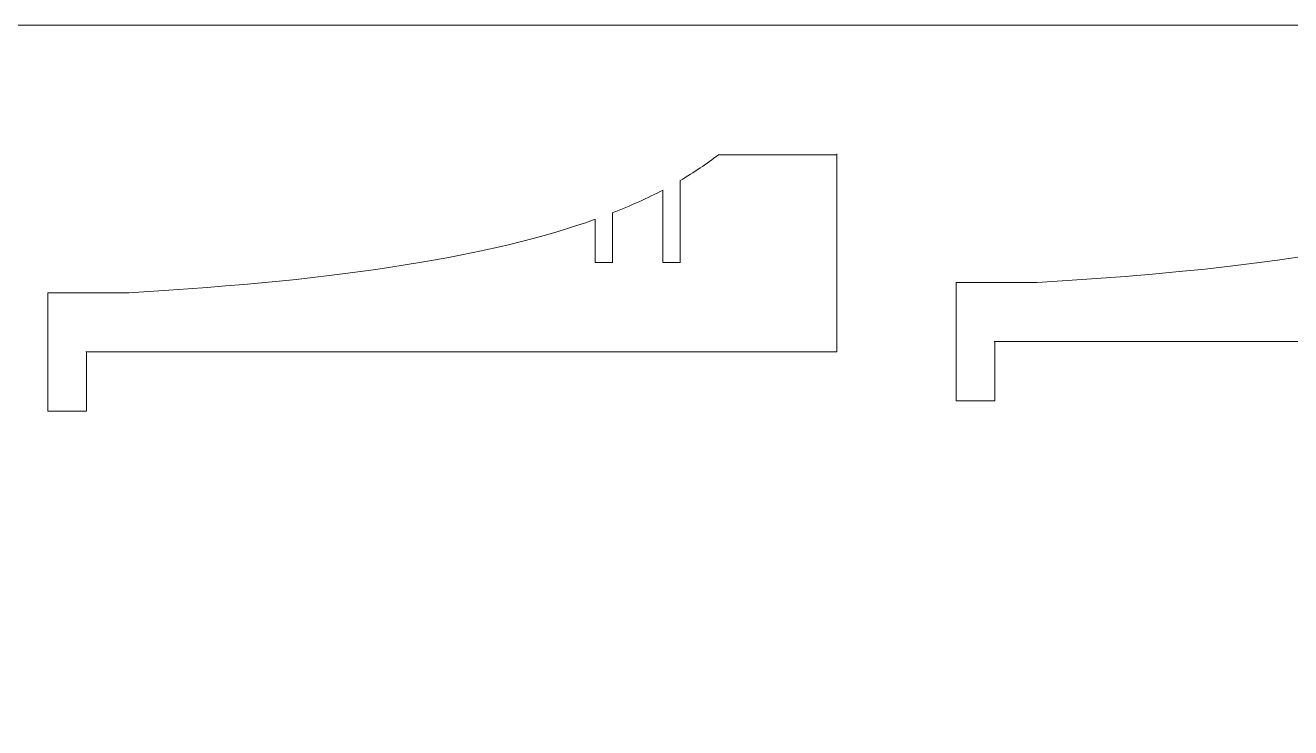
# Model space of a CAD drawing. Header units: millimetres. Extents: x -287 to 263, y -684 to 226.
# Drawn here: x -197.1 to -102.8, y -619.8 to -567.4 of the extents above; entities that cross this region are included whole.
import ezdxf

# ---------------------------------------------------------------- set-up
doc = ezdxf.new("R2010")
doc.units = ezdxf.units.MM
doc.header["$MEASUREMENT"] = 0
doc.layers.add('Layer 1', color=7, linetype='Continuous')

msp = doc.modelspace()

# ---------------------------------------------------------------- linework, layer by layer
at = {"layer": 'Layer 1', "lineweight": 9}
for points, knots in [([(-269.4627, -567.4075), (-269.4627, -567.4075), (87.7603, -567.4075), (87.7603, -567.4075), (87.7603, -567.4075), (87.7603, -567.4075), (87.7603, -683.7122), (87.7603, -683.7122), (87.7603, -683.7122), (87.7603, -683.7122), (-269.4627, -683.7122), (-269.4627, -683.7122), (-269.4627, -683.7122), (-269.4627, -683.7122), (-269.4627, -567.4075), (-269.4627, -567.4075)], [0, 0, 0, 0, 0.2, 0.2, 0.2, 0.2, 0.4, 0.4, 0.4, 0.4, 0.6, 0.6, 0.6, 0.6, 1, 1, 1, 1]), ([(-192.5303, -591.7211), (-192.5303, -591.7211), (-192.5303, -596.1708), (-192.5303, -596.1708), (-192.5303, -596.1708), (-192.5303, -596.1708), (-195.4116, -596.1708), (-195.4116, -596.1708), (-195.4116, -596.1708), (-195.4116, -596.1708), (-195.4116, -587.3505), (-195.4116, -587.3505)], [0, 0, 0, 0, 0.25, 0.25, 0.25, 0.25, 0.5, 0.5, 0.5, 0.5, 1, 1, 1, 1]), ([(-124.8366, -590.9566), (-124.8366, -590.9566), (-124.8366, -595.4064), (-124.8366, -595.4064), (-124.8366, -595.4064), (-124.8366, -595.4064), (-127.7179, -595.4064), (-127.7179, -595.4064), (-127.7179, -595.4064), (-127.7179, -595.4064), (-127.7179, -586.5861), (-127.7179, -586.5861)], [0, 0, 0, 0, 0.25, 0.25, 0.25, 0.25, 0.5, 0.5, 0.5, 0.5, 1, 1, 1, 1])]:
    msp.add_open_spline(points, degree=3, knots=knots, dxfattribs=at)
for points in [[(-148.2818, -578.9841), (-147.2402, -578.3735), (-146.2948, -577.7322), (-145.4341, -577.0602)], [(-136.6137, -577.0602), (-136.6137, -577.0602), (-145.4341, -577.0602), (-145.4341, -577.0602)], [(-136.5977, -577.0014), (-136.5977, -577.0014), (-136.5977, -591.7651), (-136.5977, -591.7651)], [(-121.6826, -586.5861), (-97.2685, -585.1779), (-84.7238, -581.7478), (-77.7403, -576.2957)], [(-148.2679, -578.976), (-148.2679, -578.976), (-148.2679, -585.0946), (-148.2679, -585.0946)], [(-153.3411, -581.4016), (-151.9637, -580.8635), (-150.706, -580.2928), (-149.555, -579.6897)], [(-149.5616, -585.0946), (-149.5616, -585.0946), (-149.5616, -579.6931), (-149.5616, -579.6931)], [(-153.3249, -581.3962), (-153.3249, -581.3962), (-153.3249, -585.0946), (-153.3249, -585.0946)], [(-189.3763, -587.3505), (-173.1726, -586.4159), (-162.1974, -584.5906), (-154.6064, -581.8747)], [(-154.6185, -585.0946), (-154.6185, -585.0946), (-154.6185, -581.8791), (-154.6185, -581.8791)], [(-153.3098, -585.0946), (-153.3098, -585.0946), (-154.6083, -585.0946), (-154.6083, -585.0946)], [(-148.2528, -585.0946), (-148.2528, -585.0946), (-149.5513, -585.0946), (-149.5513, -585.0946)], [(-195.4159, -587.3505), (-195.4159, -587.3505), (-189.363, -587.3505), (-189.363, -587.3505)], [(-127.7222, -586.5861), (-127.7222, -586.5861), (-121.6692, -586.5861), (-121.6692, -586.5861)], [(-68.92, -590.9963), (-68.92, -590.9963), (-124.8684, -590.9963), (-124.8684, -590.9963)], [(-136.6137, -591.7607), (-136.6137, -591.7607), (-192.5621, -591.7607), (-192.5621, -591.7607)]]:
    msp.add_open_spline(points, degree=3, dxfattribs=at)

doc.saveas('drawing.dxf')
